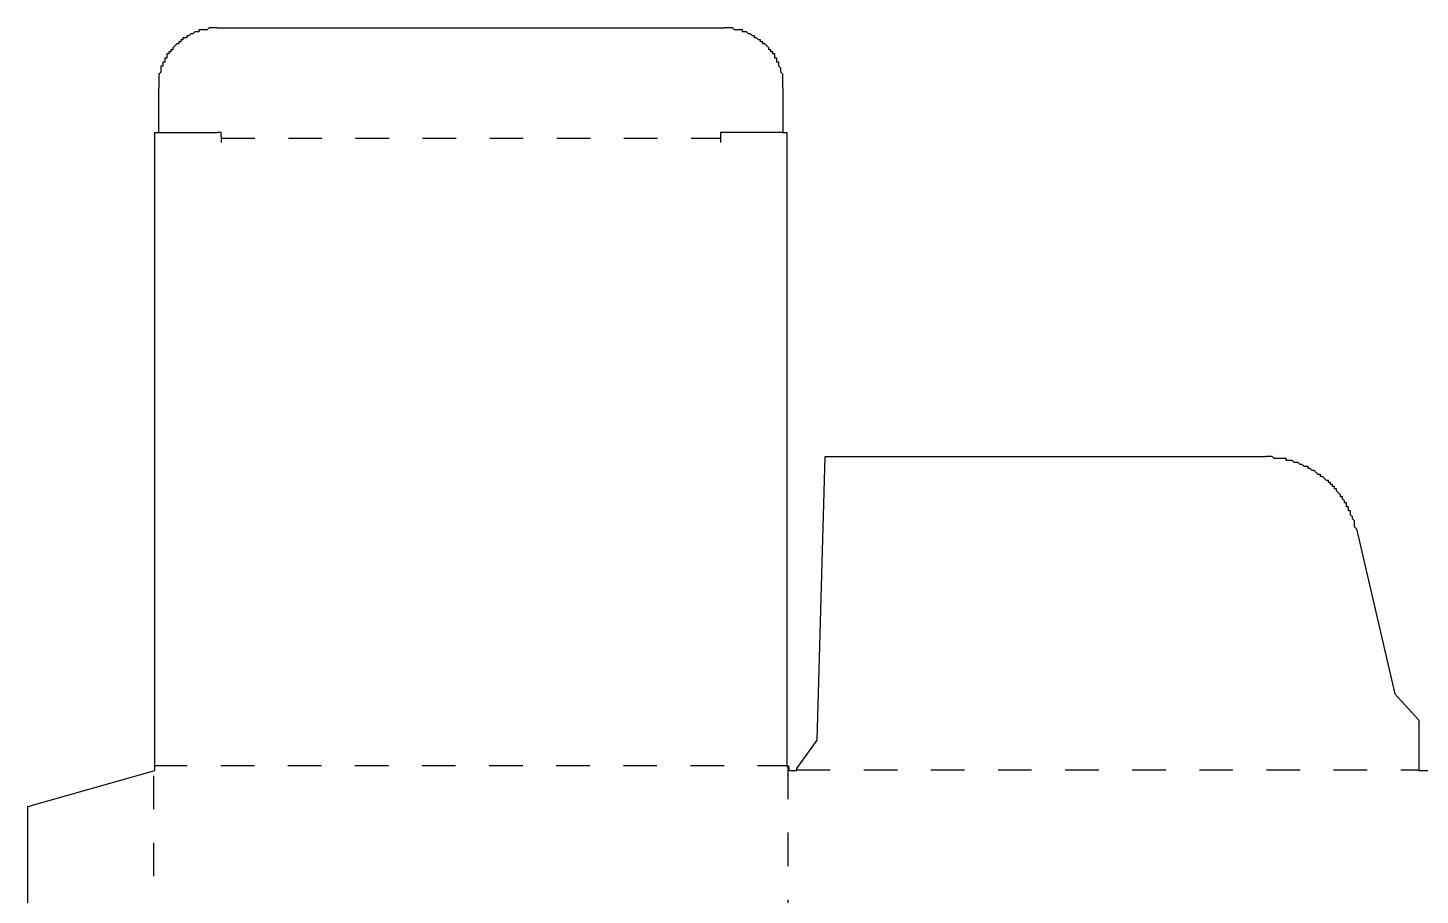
# Model space of a CAD drawing. Extents: x 0 to 952, y -639 to -18.
# Drawn here: x 0 to 497.9, y -328.3 to -18 of the extents above; entities that cross this region are included whole.
import ezdxf

# ---------------------------------------------------------------- set-up
doc = ezdxf.new("R2010")
doc.units = 0
doc.linetypes.add('DASHED', pattern=[24, 12, -12])
doc.layers.add('CREASE', color=5, linetype='DASHED')
doc.layers.add('CUT', color=1, linetype='CONTINUOUS')

msp = doc.modelspace()

# ---------------------------------------------------------------- linework, layer by layer
at = {"layer": 'CREASE'}
for p, q in [((69.19, -57.45), (247.58, -57.45)), ((45, -281.95), (271.77, -281.95)), ((45, -465.57), (45, -283.46)), ((271.77, -281.95), (271.77, -465.57)), ((274.99, -283.46), (497.64, -283.46))]:
    msp.add_line(p, q, dxfattribs=at)
at = {"layer": 'CUT'}
for p, q in [((59.76, -19.44), (59.04, -20.16)), ((60.48, -19.44), (59.76, -19.44)), ((59.76, -19.44), (59.76, -19.44)), ((61.2, -19.44), (60.48, -19.44)), ((60.48, -19.44), (60.48, -19.44)), ((60.48, -19.44), (60.48, -19.44)), ((61.92, -18.72), (61.2, -18.72)), ((61.2, -18.72), (61.2, -19.44)), ((62.64, -18.72), (61.92, -18.72)), ((61.92, -18.72), (61.92, -18.72)), ((63.36, -18.72), (62.64, -18.72)), ((62.64, -18.72), (62.64, -18.72)), ((64.08, -18.72), (63.36, -18.72)), ((63.36, -18.72), (63.36, -18.72)), ((63.36, -18.72), (63.36, -18.72)), ((64.8, -18), (64.08, -18.72)), ((64.08, -18.72), (64.08, -18.72)), ((65.52, -18), (64.8, -18)), ((64.8, -18), (64.8, -18)), ((66.24, -18), (65.52, -18)), ((65.52, -18), (65.52, -18)), ((66.96, -18), (66.24, -18)), ((66.24, -18), (66.24, -18)), ((67.68, -18), (66.96, -18)), ((66.96, -18), (66.96, -18)), ((67.68, -18), (249.12, -18)), ((67.68, -18), (67.68, -18)), ((249.84, -18), (249.12, -18)), ((249.12, -18), (249.12, -18)), ((250.56, -18), (249.84, -18)), ((249.84, -18), (249.84, -18)), ((251.28, -18), (250.56, -18)), ((250.56, -18), (250.56, -18)), ((252, -18), (251.28, -18)), ((251.28, -18), (251.28, -18)), ((252.72, -18.72), (252, -18)), ((252, -18), (252, -18)), ((253.44, -18.72), (252.72, -18.72)), ((252.72, -18.72), (252.72, -18.72)), ((252.72, -18.72), (252.72, -18.72)), ((254.16, -18.72), (253.44, -18.72)), ((253.44, -18.72), (253.44, -18.72)), ((254.88, -18.72), (254.16, -18.72)), ((254.16, -18.72), (254.16, -18.72)), ((255.6, -18.72), (254.88, -18.72)), ((254.88, -18.72), (254.88, -18.72)), ((255.6, -19.44), (255.6, -18.72)), ((256.32, -19.44), (255.6, -19.44)), ((255.6, -19.44), (255.6, -19.44)), ((257.04, -19.44), (256.32, -19.44)), ((256.32, -19.44), (256.32, -19.44)), ((257.76, -20.16), (257.04, -19.44)), ((257.04, -19.44), (257.04, -19.44)), ((52.56, -24.48), (51.84, -25.2)), ((53.28, -23.76), (52.56, -24.48)), ((52.56, -24.48), (52.56, -24.48)), ((52.56, -24.48), (52.56, -24.48)), ((54, -23.76), (53.28, -23.76)), ((53.28, -23.76), (53.28, -23.76)), ((53.28, -23.76), (53.28, -23.76)), ((54.72, -23.04), (54, -23.04)), ((54, -23.04), (54, -23.04)), ((54, -23.04), (54, -23.76)), ((55.44, -22.32), (54.72, -22.32)), ((54.72, -22.32), (54.72, -22.32)), ((54.72, -22.32), (54.72, -23.04)), ((56.16, -21.6), (55.44, -21.6)), ((55.44, -21.6), (55.44, -22.32)), ((55.44, -22.32), (55.44, -22.32)), ((56.88, -21.6), (56.16, -21.6)), ((56.16, -21.6), (56.16, -21.6)), ((57.6, -20.88), (56.88, -20.88)), ((56.88, -20.88), (56.88, -20.88)), ((56.88, -20.88), (56.88, -21.6)), ((58.32, -20.16), (57.6, -20.88)), ((57.6, -20.88), (57.6, -20.88)), ((59.04, -20.16), (58.32, -20.16)), ((58.32, -20.16), (58.32, -20.16)), ((58.32, -20.16), (58.32, -20.16)), ((59.04, -20.16), (59.04, -20.16)), ((258.48, -20.16), (257.76, -20.16)), ((257.76, -20.16), (257.76, -20.16)), ((257.76, -20.16), (257.76, -20.16)), ((259.2, -20.88), (258.48, -20.16)), ((258.48, -20.16), (258.48, -20.16)), ((259.92, -20.88), (259.2, -20.88)), ((259.2, -20.88), (259.2, -20.88)), ((259.92, -21.6), (259.92, -20.88)), ((259.92, -20.88), (259.92, -20.88)), ((260.64, -21.6), (259.92, -21.6)), ((261.36, -22.32), (260.64, -21.6)), ((260.64, -21.6), (260.64, -21.6)), ((260.64, -21.6), (260.64, -21.6)), ((262.08, -22.32), (261.36, -22.32)), ((261.36, -22.32), (261.36, -22.32)), ((262.08, -23.04), (262.08, -22.32)), ((262.08, -22.32), (262.08, -22.32)), ((262.8, -23.04), (262.08, -23.04)), ((262.8, -23.76), (262.8, -23.04)), ((262.8, -23.04), (262.8, -23.04)), ((263.52, -23.76), (262.8, -23.76)), ((264.24, -24.48), (263.52, -23.76)), ((263.52, -23.76), (263.52, -23.76)), ((263.52, -23.76), (263.52, -23.76)), ((264.96, -25.2), (264.24, -24.48)), ((264.24, -24.48), (264.24, -24.48)), ((264.24, -24.48), (264.24, -24.48)), ((49.68, -28.8), (48.96, -28.8)), ((48.96, -28.8), (48.96, -28.8)), ((48.96, -28.8), (48.96, -29.52)), ((48.96, -29.52), (48.96, -29.52)), ((48.96, -29.52), (48.96, -30.24)), ((50.4, -27.36), (49.68, -27.36)), ((49.68, -27.36), (49.68, -28.08)), ((49.68, -28.08), (49.68, -28.08)), ((49.68, -28.08), (49.68, -28.8)), ((51.12, -26.64), (50.4, -26.64)), ((50.4, -26.64), (50.4, -26.64)), ((50.4, -26.64), (50.4, -27.36)), ((50.4, -27.36), (50.4, -27.36)), ((51.84, -25.92), (51.12, -25.92)), ((51.12, -25.92), (51.12, -25.92)), ((51.12, -25.92), (51.12, -26.64)), ((51.84, -25.2), (51.84, -25.2)), ((51.84, -25.2), (51.84, -25.92)), ((264.96, -25.92), (264.96, -25.2)), ((264.96, -25.2), (264.96, -25.2)), ((265.68, -25.92), (264.96, -25.92)), ((265.68, -26.64), (265.68, -25.92)), ((265.68, -25.92), (265.68, -25.92)), ((266.4, -26.64), (265.68, -26.64)), ((265.68, -26.64), (265.68, -26.64)), ((266.4, -27.36), (266.4, -26.64)), ((267.12, -27.36), (266.4, -27.36)), ((266.4, -27.36), (266.4, -27.36)), ((267.12, -28.08), (267.12, -27.36)), ((267.12, -28.8), (267.12, -28.08)), ((267.12, -28.08), (267.12, -28.08)), ((267.84, -28.8), (267.12, -28.8)), ((267.12, -28.8), (267.12, -28.8)), ((267.84, -29.52), (267.84, -28.8)), ((267.84, -30.24), (267.84, -29.52)), ((267.84, -29.52), (267.84, -29.52)), ((47.52, -33.84), (46.8, -34.56)), ((46.8, -34.56), (46.8, -34.56)), ((46.8, -34.56), (46.8, -35.28)), ((48.24, -31.68), (47.52, -31.68)), ((47.52, -31.68), (47.52, -32.4)), ((47.52, -32.4), (47.52, -32.4)), ((47.52, -32.4), (47.52, -33.12)), ((47.52, -33.12), (47.52, -33.12)), ((47.52, -33.12), (47.52, -33.12)), ((47.52, -33.12), (47.52, -33.84)), ((47.52, -33.84), (47.52, -33.84)), ((48.96, -30.24), (48.24, -30.24)), ((48.24, -30.24), (48.24, -30.24)), ((48.24, -30.24), (48.24, -30.96)), ((48.24, -30.96), (48.24, -30.96)), ((48.24, -30.96), (48.24, -31.68)), ((268.56, -30.24), (267.84, -30.24)), ((268.56, -30.96), (268.56, -30.24)), ((268.56, -30.24), (268.56, -30.24)), ((268.56, -31.68), (268.56, -30.96)), ((268.56, -30.96), (268.56, -30.96)), ((269.28, -32.4), (268.56, -31.68)), ((268.56, -31.68), (268.56, -31.68)), ((269.28, -33.12), (269.28, -32.4)), ((269.28, -32.4), (269.28, -32.4)), ((269.28, -33.84), (269.28, -33.12)), ((269.28, -33.12), (269.28, -33.12)), ((269.28, -33.12), (269.28, -33.12)), ((270, -34.56), (269.28, -33.84)), ((269.28, -33.84), (269.28, -33.84)), ((270, -35.28), (270, -34.56)), ((270, -34.56), (270, -34.56)), ((46.8, -35.28), (46.8, -35.28)), ((46.8, -35.28), (46.8, -36)), ((46.8, -36), (46.8, -36)), ((46.8, -36), (46.8, -36)), ((46.8, -36), (46.8, -36.72)), ((46.8, -36.72), (46.8, -36.72)), ((46.8, -36.72), (46.8, -37.44)), ((46.8, -37.44), (46.8, -37.44)), ((46.8, -37.44), (46.8, -38.16)), ((46.8, -38.16), (46.8, -38.16)), ((46.8, -38.16), (46.8, -38.88)), ((46.8, -38.88), (46.8, -38.88)), ((46.8, -38.88), (46.8, -39.6)), ((46.8, -55.44), (46.8, -39.6)), ((270, -36), (270, -35.28)), ((270, -35.28), (270, -35.28)), ((270, -36.72), (270, -36)), ((270, -36), (270, -36)), ((270, -36), (270, -36)), ((270, -37.44), (270, -36.72)), ((270, -36.72), (270, -36.72)), ((270, -38.16), (270, -37.44)), ((270, -37.44), (270, -37.44)), ((270, -38.88), (270, -38.16)), ((270, -38.16), (270, -38.16)), ((270, -39.6), (270, -38.88)), ((270, -38.88), (270, -38.88)), ((270, -39.6), (270, -55.44)), ((45.36, -283.68), (45.36, -55.44)), ((45.36, -55.44), (46.8, -55.44)), ((46.8, -55.44), (67.68, -55.44)), ((68.4, -55.44), (67.68, -55.44)), ((67.68, -55.44), (67.68, -55.44)), ((67.68, -55.44), (67.68, -55.44)), ((67.68, -55.44), (67.68, -55.44)), ((67.68, -55.44), (67.68, -55.44)), ((67.68, -55.44), (67.68, -55.44)), ((67.68, -55.44), (67.68, -55.44)), ((67.68, -55.44), (67.68, -55.44)), ((67.68, -55.44), (67.68, -55.44)), ((67.68, -55.44), (67.68, -55.44)), ((67.68, -55.44), (67.68, -55.44)), ((67.68, -55.44), (67.68, -55.44)), ((67.68, -55.44), (67.68, -55.44)), ((67.68, -55.44), (67.68, -55.44)), ((67.68, -55.44), (67.68, -55.44)), ((67.68, -55.44), (67.68, -55.44)), ((69.12, -55.44), (68.4, -55.44)), ((68.4, -55.44), (68.4, -55.44)), ((68.4, -55.44), (68.4, -55.44)), ((68.4, -55.44), (68.4, -55.44)), ((68.4, -55.44), (68.4, -55.44)), ((68.4, -55.44), (68.4, -55.44)), ((68.4, -55.44), (68.4, -55.44)), ((68.4, -55.44), (68.4, -55.44)), ((68.4, -55.44), (68.4, -55.44)), ((68.4, -55.44), (68.4, -55.44)), ((68.4, -55.44), (68.4, -55.44)), ((68.4, -55.44), (68.4, -55.44)), ((68.4, -55.44), (68.4, -55.44)), ((68.4, -55.44), (68.4, -55.44)), ((68.4, -55.44), (68.4, -55.44)), ((68.4, -55.44), (68.4, -55.44)), ((68.4, -55.44), (68.4, -55.44)), ((68.4, -55.44), (68.4, -55.44)), ((68.4, -55.44), (68.4, -55.44)), ((68.4, -55.44), (68.4, -55.44)), ((68.4, -55.44), (68.4, -55.44)), ((68.4, -55.44), (68.4, -55.44)), ((68.4, -55.44), (68.4, -55.44)), ((68.4, -55.44), (68.4, -55.44)), ((68.4, -55.44), (68.4, -55.44)), ((68.4, -55.44), (68.4, -55.44)), ((68.4, -55.44), (68.4, -55.44)), ((68.4, -55.44), (68.4, -55.44)), ((68.4, -55.44), (68.4, -55.44)), ((68.4, -55.44), (68.4, -55.44)), ((68.4, -55.44), (68.4, -55.44)), ((68.4, -55.44), (68.4, -55.44)), ((68.4, -55.44), (68.4, -55.44)), ((68.4, -55.44), (68.4, -55.44)), ((68.4, -55.44), (68.4, -55.44)), ((69.12, -56.16), (69.12, -55.44)), ((69.12, -55.44), (69.12, -55.44)), ((69.12, -55.44), (69.12, -55.44)), ((69.12, -55.44), (69.12, -55.44)), ((69.12, -55.44), (69.12, -55.44)), ((69.12, -55.44), (69.12, -55.44)), ((69.12, -55.44), (69.12, -55.44)), ((69.12, -55.44), (69.12, -55.44)), ((69.12, -55.44), (69.12, -55.44)), ((69.12, -56.88), (69.12, -56.16)), ((69.12, -56.16), (69.12, -56.16)), ((69.12, -56.16), (69.12, -56.16)), ((69.12, -56.16), (69.12, -56.16)), ((69.12, -56.16), (69.12, -56.16)), ((69.12, -56.16), (69.12, -56.16)), ((69.12, -56.16), (69.12, -56.16)), ((69.12, -56.16), (69.12, -56.16)), ((69.12, -56.16), (69.12, -56.16)), ((69.12, -56.16), (69.12, -56.16)), ((69.12, -56.16), (69.12, -56.16)), ((69.12, -56.16), (69.12, -56.16)), ((69.12, -56.16), (69.12, -56.16)), ((69.12, -56.16), (69.12, -56.16)), ((69.12, -56.16), (69.12, -56.16)), ((69.12, -56.16), (69.12, -56.16)), ((69.12, -56.16), (69.12, -56.16)), ((69.12, -56.16), (69.12, -56.16)), ((69.12, -56.16), (69.12, -56.16)), ((69.12, -56.16), (69.12, -56.16)), ((69.12, -56.16), (69.12, -56.16)), ((69.12, -56.16), (69.12, -56.16)), ((69.12, -56.16), (69.12, -56.16)), ((69.12, -56.16), (69.12, -56.16)), ((69.12, -56.16), (69.12, -56.16)), ((69.12, -56.16), (69.12, -56.16)), ((69.12, -56.16), (69.12, -56.16)), ((69.12, -56.16), (69.12, -56.16)), ((69.12, -56.16), (69.12, -56.16)), ((69.12, -56.16), (69.12, -56.16)), ((69.12, -56.16), (69.12, -56.16)), ((69.12, -56.16), (69.12, -56.16)), ((69.12, -56.16), (69.12, -56.16)), ((69.12, -56.88), (69.12, -59.04)), ((69.12, -56.88), (69.12, -56.88)), ((69.12, -56.88), (69.12, -56.88)), ((69.12, -56.88), (69.12, -56.88)), ((69.12, -56.88), (69.12, -56.88)), ((69.12, -56.88), (69.12, -56.88)), ((69.12, -56.88), (69.12, -56.88)), ((69.12, -56.88), (69.12, -56.88)), ((248.4, -55.44), (247.68, -55.44)), ((247.68, -55.44), (247.68, -55.44)), ((247.68, -55.44), (247.68, -55.44)), ((247.68, -55.44), (247.68, -55.44)), ((247.68, -55.44), (247.68, -55.44)), ((247.68, -55.44), (247.68, -55.44)), ((247.68, -55.44), (247.68, -55.44)), ((247.68, -55.44), (247.68, -55.44)), ((247.68, -55.44), (247.68, -55.44)), ((247.68, -55.44), (247.68, -55.44)), ((247.68, -55.44), (247.68, -56.16)), ((247.68, -56.16), (247.68, -56.16)), ((247.68, -56.16), (247.68, -56.16)), ((247.68, -56.16), (247.68, -56.16)), ((247.68, -56.16), (247.68, -56.16)), ((247.68, -56.16), (247.68, -56.16)), ((247.68, -56.16), (247.68, -56.16)), ((247.68, -56.16), (247.68, -56.16)), ((247.68, -56.16), (247.68, -56.16)), ((247.68, -56.16), (247.68, -56.16)), ((247.68, -56.16), (247.68, -56.16)), ((247.68, -56.16), (247.68, -56.16)), ((247.68, -56.16), (247.68, -56.16)), ((247.68, -56.16), (247.68, -56.16)), ((247.68, -56.16), (247.68, -56.16)), ((247.68, -56.16), (247.68, -56.16)), ((247.68, -56.16), (247.68, -56.16)), ((247.68, -56.16), (247.68, -56.16)), ((247.68, -56.16), (247.68, -56.16)), ((247.68, -56.16), (247.68, -56.16)), ((247.68, -56.16), (247.68, -56.16)), ((247.68, -56.16), (247.68, -56.16)), ((247.68, -56.16), (247.68, -56.16)), ((247.68, -56.16), (247.68, -56.16)), ((247.68, -56.16), (247.68, -56.16)), ((247.68, -56.16), (247.68, -56.16)), ((247.68, -56.16), (247.68, -56.16)), ((247.68, -56.16), (247.68, -56.16)), ((247.68, -56.16), (247.68, -56.16)), ((247.68, -56.16), (247.68, -56.16)), ((247.68, -56.16), (247.68, -56.16)), ((247.68, -56.16), (247.68, -56.16)), ((247.68, -56.16), (247.68, -56.16)), ((247.68, -56.16), (247.68, -56.88)), ((247.68, -56.88), (247.68, -59.04)), ((247.68, -56.88), (247.68, -56.88)), ((247.68, -56.88), (247.68, -56.88)), ((247.68, -56.88), (247.68, -56.88)), ((247.68, -56.88), (247.68, -56.88)), ((247.68, -56.88), (247.68, -56.88)), ((247.68, -56.88), (247.68, -56.88)), ((247.68, -56.88), (247.68, -56.88)), ((249.12, -55.44), (248.4, -55.44)), ((248.4, -55.44), (248.4, -55.44)), ((248.4, -55.44), (248.4, -55.44)), ((248.4, -55.44), (248.4, -55.44)), ((248.4, -55.44), (248.4, -55.44)), ((248.4, -55.44), (248.4, -55.44)), ((248.4, -55.44), (248.4, -55.44)), ((248.4, -55.44), (248.4, -55.44)), ((248.4, -55.44), (248.4, -55.44)), ((248.4, -55.44), (248.4, -55.44)), ((248.4, -55.44), (248.4, -55.44)), ((248.4, -55.44), (248.4, -55.44)), ((248.4, -55.44), (248.4, -55.44)), ((248.4, -55.44), (248.4, -55.44)), ((248.4, -55.44), (248.4, -55.44)), ((248.4, -55.44), (248.4, -55.44)), ((248.4, -55.44), (248.4, -55.44)), ((248.4, -55.44), (248.4, -55.44)), ((248.4, -55.44), (248.4, -55.44)), ((248.4, -55.44), (248.4, -55.44)), ((248.4, -55.44), (248.4, -55.44)), ((248.4, -55.44), (248.4, -55.44)), ((248.4, -55.44), (248.4, -55.44)), ((248.4, -55.44), (248.4, -55.44)), ((248.4, -55.44), (248.4, -55.44)), ((248.4, -55.44), (248.4, -55.44)), ((248.4, -55.44), (248.4, -55.44)), ((248.4, -55.44), (248.4, -55.44)), ((248.4, -55.44), (248.4, -55.44)), ((248.4, -55.44), (248.4, -55.44)), ((248.4, -55.44), (248.4, -55.44)), ((248.4, -55.44), (248.4, -55.44)), ((248.4, -55.44), (248.4, -55.44)), ((248.4, -55.44), (248.4, -55.44)), ((248.4, -55.44), (248.4, -55.44)), ((270, -55.44), (249.12, -55.44)), ((249.12, -55.44), (249.12, -55.44)), ((249.12, -55.44), (249.12, -55.44)), ((249.12, -55.44), (249.12, -55.44)), ((249.12, -55.44), (249.12, -55.44)), ((249.12, -55.44), (249.12, -55.44)), ((249.12, -55.44), (249.12, -55.44)), ((249.12, -55.44), (249.12, -55.44)), ((249.12, -55.44), (249.12, -55.44)), ((249.12, -55.44), (249.12, -55.44)), ((249.12, -55.44), (249.12, -55.44)), ((249.12, -55.44), (249.12, -55.44)), ((249.12, -55.44), (249.12, -55.44)), ((249.12, -55.44), (249.12, -55.44)), ((249.12, -55.44), (249.12, -55.44)), ((270, -55.44), (271.44, -55.44)), ((271.44, -55.44), (271.44, -282.24)), ((282.24, -272.88), (285.12, -171.36)), ((285.12, -171.36), (442.8, -171.36)), ((443.52, -171.36), (442.8, -171.36)), ((442.8, -171.36), (442.8, -171.36)), ((444.24, -171.36), (443.52, -171.36)), ((444.96, -171.36), (444.24, -171.36)), ((444.24, -171.36), (444.24, -171.36)), ((445.68, -172.08), (444.96, -171.36)), ((444.96, -171.36), (444.96, -171.36)), ((446.4, -172.08), (445.68, -172.08)), ((447.12, -172.08), (446.4, -172.08)), ((446.4, -172.08), (446.4, -172.08)), ((447.84, -172.08), (447.12, -172.08)), ((447.12, -172.08), (447.12, -172.08)), ((448.56, -172.08), (447.84, -172.08)), ((449.28, -172.08), (448.56, -172.08)), ((448.56, -172.08), (448.56, -172.08)), ((450, -172.08), (449.28, -172.08)), ((450, -172.8), (450, -172.08)), ((450.72, -172.8), (450, -172.8)), ((451.44, -172.8), (450.72, -172.8)), ((450.72, -172.8), (450.72, -172.8)), ((452.16, -172.8), (451.44, -172.8)), ((452.88, -173.52), (452.16, -172.8)), ((452.16, -172.8), (452.16, -172.8)), ((453.6, -173.52), (452.88, -173.52)), ((452.88, -173.52), (452.88, -173.52)), ((454.32, -173.52), (453.6, -173.52)), ((453.6, -173.52), (453.6, -173.52)), ((455.04, -174.24), (454.32, -173.52)), ((455.76, -174.24), (455.04, -174.24)), ((455.04, -174.24), (455.04, -174.24)), ((456.48, -174.96), (455.76, -174.24)), ((455.76, -174.24), (455.76, -174.24)), ((457.2, -174.96), (456.48, -174.96)), ((456.48, -174.96), (456.48, -174.96)), ((457.92, -174.96), (457.2, -174.96)), ((457.92, -175.68), (457.92, -174.96)), ((458.64, -175.68), (457.92, -175.68)), ((459.36, -176.4), (458.64, -175.68)), ((458.64, -175.68), (458.64, -175.68)), ((460.08, -176.4), (459.36, -176.4)), ((459.36, -176.4), (459.36, -176.4)), ((460.8, -177.12), (460.08, -176.4)), ((460.08, -176.4), (460.08, -176.4)), ((461.52, -177.84), (460.8, -177.12)), ((460.8, -177.12), (460.8, -177.12)), ((462.24, -177.84), (461.52, -177.84)), ((461.52, -177.84), (461.52, -177.84)), ((462.24, -178.56), (462.24, -177.84)), ((462.96, -178.56), (462.24, -178.56)), ((463.68, -179.28), (462.96, -178.56)), ((462.96, -178.56), (462.96, -178.56)), ((464.4, -180), (463.68, -179.28)), ((463.68, -179.28), (463.68, -179.28)), ((465.12, -180), (464.4, -180)), ((464.4, -180), (464.4, -180)), ((465.12, -180.72), (465.12, -180)), ((465.84, -180.72), (465.12, -180.72)), ((465.84, -181.44), (465.84, -180.72)), ((466.56, -181.44), (465.84, -181.44)), ((466.56, -182.16), (466.56, -181.44)), ((467.28, -182.16), (466.56, -182.16)), ((466.56, -182.16), (466.56, -182.16)), ((467.28, -182.88), (467.28, -182.16)), ((468, -182.88), (467.28, -182.88)), ((468, -183.6), (468, -182.88)), ((468.72, -184.32), (468, -183.6)), ((468, -183.6), (468, -183.6)), ((469.44, -185.04), (468.72, -184.32)), ((468.72, -184.32), (468.72, -184.32)), ((469.44, -185.76), (469.44, -185.04)), ((469.44, -185.04), (469.44, -185.04)), ((470.16, -185.76), (469.44, -185.76)), ((470.16, -186.48), (470.16, -185.76)), ((470.88, -187.2), (470.16, -186.48)), ((470.16, -186.48), (470.16, -186.48)), ((470.88, -187.92), (470.88, -187.2)), ((470.88, -187.2), (470.88, -187.2)), ((471.6, -187.92), (470.88, -187.92)), ((471.6, -188.64), (471.6, -187.92)), ((471.6, -189.36), (471.6, -188.64)), ((472.32, -189.36), (471.6, -189.36)), ((472.32, -190.08), (472.32, -189.36)), ((472.32, -190.8), (472.32, -190.08)), ((472.32, -190.08), (472.32, -190.08)), ((473.04, -190.8), (472.32, -190.8)), ((473.04, -191.52), (473.04, -190.8)), ((473.04, -192.24), (473.04, -191.52)), ((473.04, -191.52), (473.04, -191.52)), ((473.76, -192.96), (473.04, -192.24)), ((473.76, -193.68), (473.76, -192.96)), ((473.76, -192.96), (473.76, -192.96)), ((474.48, -194.4), (473.76, -193.68)), ((473.76, -193.68), (473.76, -193.68)), ((474.48, -195.12), (474.48, -194.4)), ((474.48, -195.84), (474.48, -195.12)), ((474.48, -195.12), (474.48, -195.12)), ((474.48, -196.56), (474.48, -195.84)), ((474.48, -195.84), (474.48, -195.84)), ((475.2, -197.28), (474.48, -196.56)), ((475.2, -197.28), (488.88, -256.32)), ((475.2, -197.28), (475.2, -197.28)), ((488.88, -256.32), (497.52, -265.68)), ((497.52, -265.68), (497.52, -283.68)), ((275.04, -282.96), (282.24, -272.88)), ((0, -296.64), (45.36, -283.68)), ((45.36, -283.68), (45.36, -283.68)), ((271.44, -282.24), (271.44, -282.24)), ((271.44, -282.24), (271.44, -282.24)), ((271.44, -282.24), (271.44, -282.24)), ((271.44, -282.24), (271.44, -282.24)), ((271.44, -282.24), (271.44, -282.24)), ((271.44, -282.24), (271.44, -282.24)), ((271.44, -282.24), (271.44, -282.24)), ((271.44, -282.24), (272.16, -282.24)), ((272.16, -282.24), (272.16, -282.24)), ((272.16, -282.24), (272.16, -282.24)), ((272.16, -282.24), (272.16, -282.24)), ((272.16, -282.24), (272.16, -282.24)), ((272.16, -282.24), (272.16, -282.24)), ((272.16, -282.24), (272.16, -282.24)), ((272.16, -282.24), (272.16, -282.96)), ((272.16, -282.96), (272.16, -282.96)), ((272.16, -282.96), (272.16, -282.96)), ((272.16, -282.96), (272.16, -282.96)), ((272.16, -282.96), (272.16, -282.96)), ((272.16, -282.96), (272.16, -282.96)), ((272.16, -282.96), (272.16, -282.96)), ((272.16, -282.96), (272.16, -282.96)), ((272.16, -282.96), (272.16, -282.96)), ((272.16, -282.96), (272.16, -282.96)), ((272.16, -282.96), (272.16, -282.96)), ((272.16, -282.96), (272.16, -282.96)), ((272.16, -282.96), (272.16, -282.96)), ((272.16, -282.96), (272.16, -282.96)), ((272.16, -282.96), (272.16, -282.96)), ((272.16, -282.96), (272.16, -282.96)), ((272.16, -282.96), (272.16, -282.96)), ((272.16, -282.96), (272.16, -282.96)), ((272.16, -282.96), (272.16, -282.96)), ((272.16, -282.96), (272.16, -283.68)), ((272.16, -283.68), (272.16, -283.68)), ((272.16, -283.68), (272.16, -283.68)), ((272.16, -283.68), (272.16, -283.68)), ((272.16, -283.68), (272.16, -283.68)), ((272.16, -283.68), (272.16, -283.68)), ((272.16, -283.68), (272.88, -283.68)), ((272.88, -283.68), (272.88, -283.68)), ((272.88, -283.68), (272.88, -283.68)), ((272.88, -283.68), (272.88, -283.68)), ((272.88, -283.68), (272.88, -283.68)), ((272.88, -283.68), (272.88, -283.68)), ((272.88, -283.68), (272.88, -283.68)), ((272.88, -283.68), (272.88, -283.68)), ((272.88, -283.68), (272.88, -283.68)), ((272.88, -283.68), (272.88, -283.68)), ((272.88, -283.68), (272.88, -283.68)), ((272.88, -283.68), (272.88, -283.68)), ((272.88, -283.68), (272.88, -283.68)), ((272.88, -283.68), (272.88, -283.68)), ((272.88, -283.68), (272.88, -283.68)), ((272.88, -283.68), (272.88, -283.68)), ((272.88, -283.68), (272.88, -283.68)), ((272.88, -283.68), (272.88, -283.68)), ((272.88, -283.68), (272.88, -283.68)), ((272.88, -283.68), (273.6, -283.68)), ((273.6, -283.68), (273.6, -283.68)), ((273.6, -283.68), (273.6, -283.68)), ((273.6, -283.68), (273.6, -283.68)), ((273.6, -283.68), (273.6, -283.68)), ((273.6, -283.68), (273.6, -283.68)), ((273.6, -283.68), (273.6, -283.68)), ((273.6, -283.68), (273.6, -283.68)), ((273.6, -283.68), (273.6, -283.68)), ((273.6, -283.68), (273.6, -283.68)), ((273.6, -283.68), (273.6, -283.68)), ((273.6, -283.68), (273.6, -283.68)), ((273.6, -283.68), (273.6, -283.68)), ((273.6, -283.68), (273.6, -283.68)), ((273.6, -283.68), (273.6, -283.68)), ((273.6, -283.68), (273.6, -283.68)), ((273.6, -283.68), (274.32, -283.68)), ((274.32, -283.68), (274.32, -283.68)), ((274.32, -283.68), (274.32, -283.68)), ((274.32, -283.68), (274.32, -283.68)), ((274.32, -283.68), (274.32, -283.68)), ((274.32, -283.68), (274.32, -283.68)), ((274.32, -283.68), (274.32, -283.68)), ((274.32, -283.68), (274.32, -283.68)), ((274.32, -283.68), (274.32, -283.68)), ((274.32, -283.68), (274.32, -283.68)), ((274.32, -283.68), (274.32, -283.68)), ((274.32, -283.68), (274.32, -283.68)), ((274.32, -283.68), (274.32, -283.68)), ((274.32, -283.68), (274.32, -283.68)), ((274.32, -283.68), (274.32, -283.68)), ((274.32, -283.68), (274.32, -283.68)), ((274.32, -283.68), (274.32, -283.68)), ((274.32, -283.68), (275.04, -283.68)), ((275.04, -283.68), (275.04, -282.96)), ((275.04, -282.96), (275.04, -282.96)), ((275.04, -282.96), (275.04, -282.96)), ((275.04, -282.96), (275.04, -282.96)), ((275.04, -282.96), (275.04, -282.96)), ((275.04, -282.96), (275.04, -282.96)), ((275.04, -282.96), (275.04, -282.96)), ((275.04, -282.96), (275.04, -282.96)), ((275.04, -282.96), (275.04, -282.96)), ((275.04, -282.96), (275.04, -282.96)), ((275.04, -282.96), (275.04, -282.96)), ((275.04, -282.96), (275.04, -282.96)), ((275.04, -282.96), (275.04, -282.96)), ((275.04, -282.96), (275.04, -282.96)), ((275.04, -282.96), (275.04, -282.96)), ((275.04, -282.96), (275.04, -282.96)), ((275.04, -282.96), (275.04, -282.96)), ((275.04, -282.96), (275.04, -282.96)), ((275.04, -282.96), (275.04, -282.96)), ((275.04, -282.96), (275.04, -282.96)), ((275.04, -282.96), (275.04, -282.96)), ((275.04, -282.96), (275.04, -282.96)), ((275.04, -282.96), (275.04, -282.96)), ((275.04, -282.96), (275.04, -282.96)), ((275.04, -282.96), (275.04, -282.96)), ((275.04, -282.96), (275.04, -282.96)), ((275.04, -282.96), (275.04, -282.96)), ((275.04, -282.96), (275.04, -282.96)), ((275.04, -282.96), (275.04, -282.96)), ((275.04, -282.96), (275.04, -282.96)), ((275.04, -282.96), (275.04, -282.96)), ((275.04, -282.96), (275.04, -282.96)), ((275.04, -282.96), (275.04, -282.96)), ((275.04, -282.96), (275.04, -282.96)), ((275.04, -282.96), (275.04, -282.96)), ((275.04, -282.96), (275.04, -282.96)), ((275.04, -282.96), (275.04, -282.96)), ((275.04, -282.96), (275.04, -282.96)), ((275.04, -282.96), (275.04, -282.96)), ((275.04, -282.96), (275.04, -282.96)), ((275.04, -282.96), (275.04, -282.96)), ((275.04, -282.96), (275.04, -282.96)), ((275.04, -282.96), (275.04, -282.96)), ((275.04, -282.96), (275.04, -282.96)), ((275.04, -282.96), (275.04, -282.96)), ((275.04, -282.96), (275.04, -282.96)), ((275.04, -282.96), (275.04, -282.96)), ((275.04, -282.96), (275.04, -282.96)), ((275.04, -282.96), (275.04, -282.96)), ((275.04, -282.96), (275.04, -282.96)), ((275.04, -282.96), (275.04, -282.96)), ((275.04, -282.96), (275.04, -282.96)), ((275.04, -282.96), (275.04, -282.96)), ((275.04, -282.96), (275.04, -282.96)), ((275.04, -282.96), (275.04, -282.96)), ((275.04, -282.96), (275.04, -282.96)), ((275.04, -282.96), (275.04, -282.96)), ((275.04, -282.96), (275.04, -282.96)), ((275.04, -282.96), (275.04, -282.96)), ((275.04, -282.96), (275.04, -282.96)), ((275.04, -282.96), (275.04, -282.96)), ((275.04, -283.68), (275.04, -283.68)), ((275.04, -283.68), (275.04, -283.68)), ((275.04, -283.68), (275.04, -283.68)), ((275.04, -283.68), (275.04, -283.68)), ((275.04, -283.68), (275.04, -283.68)), ((275.04, -283.68), (275.04, -283.68)), ((275.04, -283.68), (275.04, -283.68)), ((275.04, -283.68), (275.04, -283.68)), ((275.04, -283.68), (275.04, -283.68)), ((275.04, -283.68), (275.04, -283.68)), ((275.04, -283.68), (275.04, -283.68)), ((275.04, -283.68), (275.04, -283.68)), ((275.04, -283.68), (275.04, -283.68)), ((275.04, -283.68), (275.04, -283.68)), ((275.04, -283.68), (275.04, -283.68)), ((275.04, -283.68), (275.04, -283.68)), ((275.04, -283.68), (275.04, -283.68)), ((275.04, -283.68), (275.04, -283.68)), ((275.04, -283.68), (275.04, -283.68)), ((275.04, -283.68), (275.04, -283.68)), ((275.04, -283.68), (275.04, -283.68)), ((275.04, -283.68), (275.04, -283.68)), ((275.04, -283.68), (275.04, -283.68)), ((275.04, -283.68), (275.04, -283.68)), ((275.04, -283.68), (275.04, -283.68)), ((275.04, -283.68), (275.04, -283.68)), ((275.04, -283.68), (275.04, -283.68)), ((275.04, -283.68), (275.04, -283.68)), ((275.04, -283.68), (275.04, -283.68)), ((275.04, -283.68), (275.04, -283.68)), ((275.04, -283.68), (275.04, -283.68)), ((275.04, -283.68), (275.04, -283.68)), ((275.04, -283.68), (275.04, -283.68)), ((275.04, -283.68), (275.04, -283.68)), ((275.04, -283.68), (275.04, -283.68)), ((275.04, -283.68), (275.04, -283.68)), ((275.04, -283.68), (275.04, -283.68)), ((275.04, -283.68), (275.04, -283.68)), ((275.04, -283.68), (275.04, -283.68)), ((275.04, -283.68), (275.04, -283.68)), ((275.04, -283.68), (275.04, -283.68)), ((275.04, -283.68), (275.04, -283.68)), ((275.04, -283.68), (275.04, -283.68)), ((275.04, -283.68), (275.04, -283.68)), ((275.04, -283.68), (275.04, -283.68)), ((275.04, -283.68), (275.04, -283.68)), ((275.04, -283.68), (275.04, -283.68)), ((497.52, -283.68), (584.64, -283.68)), ((0, -452.16), (0, -296.64))]:
    msp.add_line(p, q, dxfattribs=at)

doc.saveas('drawing.dxf')
